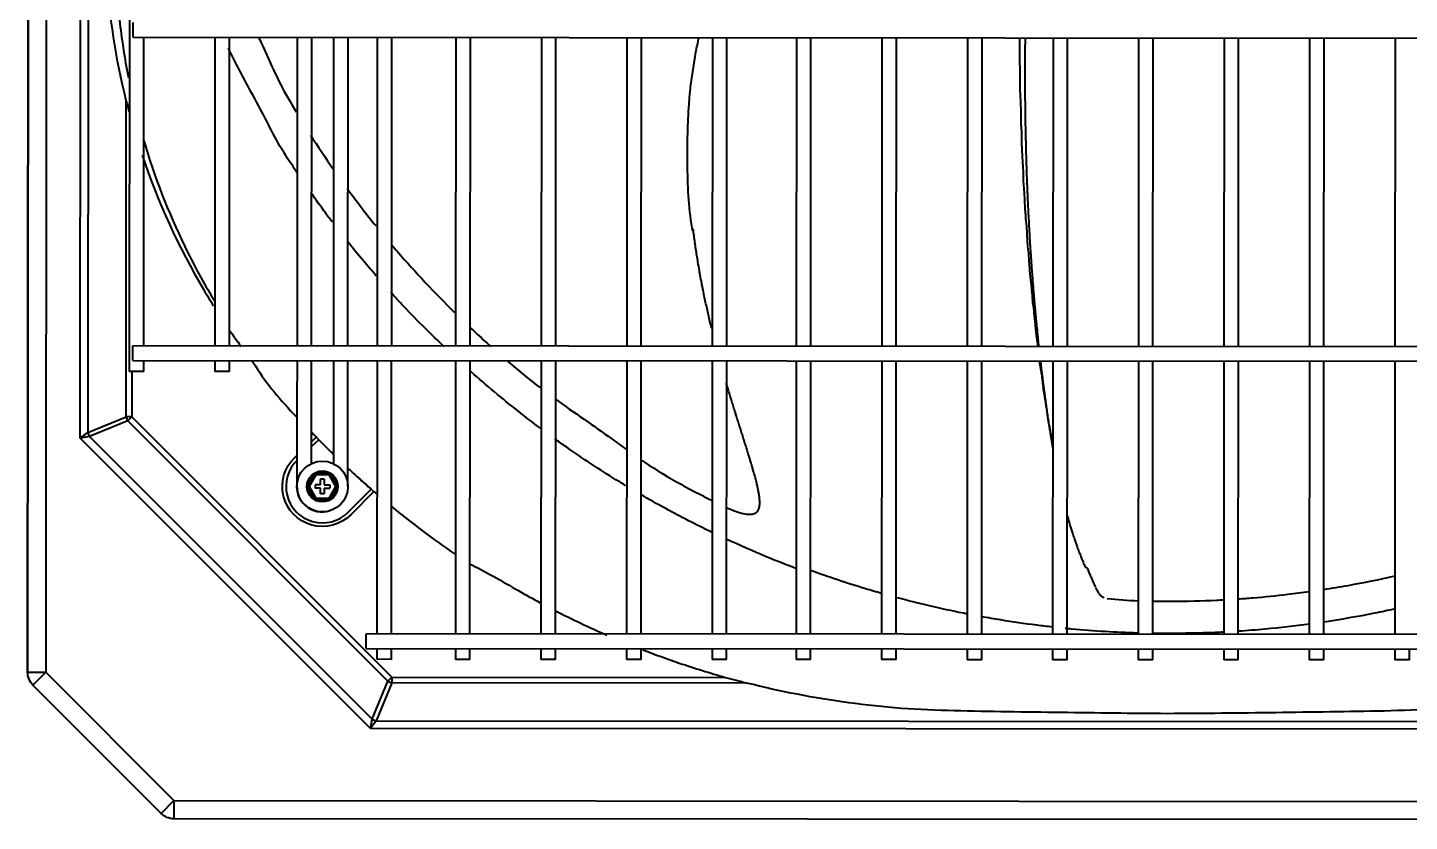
# Model space of a CAD drawing. Extents: x 58467 to 79089, y -33726 to -17391.
# Drawn here: x 72275.25 to 72313.21, y -20848.4 to -20826.59 of the extents above; entities that cross this region are included whole.
import ezdxf

# ---------------------------------------------------------------- set-up
doc = ezdxf.new("R2010")
doc.units = 0
doc.header["$LTSCALE"] = 100
doc.layers.add('+ENTE-ST-DOSEME USTU KONDDRENAJ', color=110, linetype='DOSEMEUSTUKONDENSDRENAJ_LINE', lineweight=40)
doc.linetypes.add('DOSEMEUSTUKONDENSDRENAJ_LINE', pattern='A,300,-40,["CD",Standard,S=15,R=0,X=-35,Y=-7.5],0', length=340)

# ---------------------------------------------------------------- blocks, each defined once
blk = doc.blocks.new('TV KLİMA SANTRALİ')
at = {"color": 3}
for p, q in [((54063.06, -33545.383, -2.269), (54063.102, -33477.332, -2.269)), ((54063.102, -33477.378, -2.269), (54063.06, -33545.383, -2.269)), ((54063.102, -33477.378, -2.269), (54063.06, -33545.383, -2.269)), ((54063.601, -33477.332, -2.269), (54063.56, -33545.384, -2.269)), ((54064.504, -33538.949, -2.269), (54064.534, -33489.893, -2.269)), ((54064.746, -33489.981, -2.269), (54064.716, -33538.797, -2.269)), ((54065.879, -33491.726, -2.269), (54065.851, -33537.118, -2.269)), ((54065.956, -33527.74, -2.269), (54065.957, -33527.54, -2.269)), ((54065.956, -33527.94, -2.269), (54065.956, -33527.74, -2.269)), ((54065.956, -33527.94, -2.269), (54184.319, -33528.012, -2.269)), ((54066.251, -33536.419, -2.269), (54066.256, -33527.94, -2.269)), ((54068.206, -33527.941, -2.269), (54068.201, -33536.42, -2.269)), ((54068.601, -33536.42, -2.269), (54068.606, -33527.942, -2.269)), ((54070.465, -33527.942, -2.269), (54070.46, -33536.421, -2.269)), ((54070.86, -33536.421, -2.269), (54070.865, -33527.943, -2.269)), ((54071.465, -33527.943, -2.269), (54071.46, -33536.422, -2.269)), ((54071.86, -33536.422, -2.269), (54071.865, -33527.944, -2.269)), ((54072.665, -33527.944, -2.269), (54072.66, -33536.422, -2.269)), ((54073.06, -33536.422, -2.269), (54073.065, -33527.944, -2.269)), ((54074.821, -33527.945, -2.269), (54074.816, -33536.423, -2.269)), ((54075.216, -33536.424, -2.269), (54075.221, -33527.945, -2.269)), ((54077.171, -33527.946, -2.269), (54077.166, -33536.425, -2.269)), ((54077.566, -33536.425, -2.269), (54077.571, -33527.947, -2.269)), ((54079.521, -33527.948, -2.269), (54079.515, -33536.426, -2.269)), ((54079.915, -33536.427, -2.269), (54079.921, -33527.948, -2.269)), ((54081.87, -33527.949, -2.269), (54081.865, -33536.428, -2.269)), ((54082.265, -33536.428, -2.269), (54082.27, -33527.949, -2.269)), ((54084.177, -33527.951, -2.269), (54084.172, -33536.429, -2.269)), ((54084.572, -33536.429, -2.269), (54084.577, -33527.951, -2.269)), ((54086.527, -33527.952, -2.269), (54086.521, -33536.431, -2.269)), ((54086.921, -33536.431, -2.269), (54086.926, -33527.952, -2.269)), ((54088.876, -33527.953, -2.269), (54088.871, -33536.432, -2.269)), ((54089.271, -33536.432, -2.269), (54089.276, -33527.954, -2.269)), ((54091.226, -33527.955, -2.269), (54091.221, -33536.433, -2.269)), ((54091.621, -33536.434, -2.269), (54091.626, -33527.955, -2.269)), ((54093.575, -33527.956, -2.269), (54093.57, -33536.435, -2.269)), ((54093.97, -33536.435, -2.269), (54093.975, -33527.957, -2.269)), ((54095.925, -33527.958, -2.269), (54095.92, -33536.436, -2.269)), ((54096.32, -33536.437, -2.269), (54096.325, -33527.958, -2.269)), ((54098.275, -33527.959, -2.269), (54098.27, -33536.438, -2.269)), ((54098.669, -33536.438, -2.269), (54098.675, -33527.959, -2.269)), ((54100.624, -33527.961, -2.269), (54100.619, -33536.439, -2.269)), ((54065.764, -33538.363, -2.269), (54065.77, -33529.684, -2.269)), ((54075.216, -33535.936, -2.269), (54075.239, -33535.921, -2.269)), ((54184.314, -33536.491, -2.269), (54065.951, -33536.419, -2.269)), ((54065.951, -33536.619, -2.269), (54065.951, -33536.419, -2.269)), ((54065.951, -33536.819, -2.269), (54065.951, -33536.619, -2.269)), ((54065.951, -33536.819, -2.269), (54184.314, -33536.891, -2.269)), ((54066.251, -33537.119, -2.269), (54066.251, -33536.819, -2.269)), ((54068.201, -33536.82, -2.269), (54068.201, -33537.12, -2.269)), ((54068.601, -33537.12, -2.269), (54068.601, -33536.82, -2.269)), ((54070.46, -33536.821, -2.269), (54070.459, -33537.955, -2.269)), ((54070.859, -33537.956, -2.269), (54070.86, -33536.821, -2.269)), ((54071.459, -33536.822, -2.269), (54071.458, -33539.193, -2.269)), ((54071.858, -33539.193, -2.269), (54071.859, -33536.822, -2.269)), ((54072.659, -33536.822, -2.269), (54072.655, -33544.327, -2.269)), ((54073.055, -33544.327, -2.269), (54073.059, -33536.822, -2.269)), ((54074.816, -33536.823, -2.269), (54074.811, -33544.328, -2.269)), ((54075.211, -33544.329, -2.269), (54075.216, -33536.824, -2.269)), ((54077.166, -33536.825, -2.269), (54077.161, -33544.33, -2.269)), ((54077.561, -33544.33, -2.269), (54077.566, -33536.825, -2.269)), ((54079.515, -33536.826, -2.269), (54079.511, -33544.331, -2.269)), ((54079.911, -33544.332, -2.269), (54079.915, -33536.827, -2.269)), ((54081.865, -33536.828, -2.269), (54081.86, -33544.333, -2.269)), ((54082.26, -33544.333, -2.269), (54082.265, -33536.828, -2.269)), ((54084.172, -33536.829, -2.269), (54084.167, -33544.334, -2.269)), ((54084.567, -33544.334, -2.269), (54084.571, -33536.829, -2.269)), ((54086.521, -33536.831, -2.269), (54086.517, -33544.336, -2.269)), ((54086.917, -33544.336, -2.269), (54086.921, -33536.831, -2.269)), ((54088.871, -33536.832, -2.269), (54088.866, -33544.337, -2.269)), ((54089.266, -33544.337, -2.269), (54089.271, -33536.832, -2.269)), ((54091.22, -33536.833, -2.269), (54091.216, -33544.338, -2.269)), ((54091.616, -33544.339, -2.269), (54091.62, -33536.834, -2.269)), ((54093.57, -33536.835, -2.269), (54093.565, -33544.34, -2.269)), ((54093.965, -33544.34, -2.269), (54093.97, -33536.835, -2.269)), ((54095.92, -33536.836, -2.269), (54095.915, -33544.341, -2.269)), ((54096.315, -33544.342, -2.269), (54096.32, -33536.837, -2.269)), ((54098.269, -33536.838, -2.269), (54098.265, -33544.343, -2.269)), ((54098.665, -33544.343, -2.269), (54098.669, -33536.838, -2.269)), ((54100.619, -33536.839, -2.269), (54100.614, -33544.344, -2.269)), ((54066.251, -33537.119, -2.269), (54065.851, -33537.118, -2.269)), ((54065.921, -33537.118, -2.269), (54065.92, -33538.363, -2.269)), ((54068.601, -33537.12, -2.269), (54068.201, -33537.12, -2.269)), ((54070.459, -33537.955, -2.269), (54070.459, -33538.238, -2.269)), ((54070.859, -33538.238, -2.269), (54070.859, -33537.956, -2.269)), ((54064.716, -33538.797, -2.269), (54065.764, -33538.363, -2.269)), ((54065.81, -33538.473, -2.269), (54064.762, -33538.907, -2.269)), ((54065.92, -33538.363, -2.269), (54065.764, -33538.363, -2.269)), ((54065.92, -33538.363, -2.269), (54065.81, -33538.473, -2.269)), ((54072.957, -33545.626, -2.269), (54065.81, -33538.473, -2.269)), ((54065.92, -33538.363, -2.269), (54073.067, -33545.516, -2.269)), ((54070.459, -33538.238, -2.269), (54070.459, -33538.604, -2.269)), ((54070.459, -33538.238, -2.269), (54070.459, -33538.238, -2.269)), ((54070.859, -33538.604, -2.269), (54070.859, -33538.238, -2.269)), ((54064.504, -33538.949, -2.269), (54064.716, -33538.797, -2.269)), ((54064.762, -33538.907, -2.269), (54064.504, -33538.949, -2.269)), ((54064.762, -33538.907, -2.269), (54072.523, -33546.674, -2.269)), ((54070.459, -33538.887, -2.269), (54070.458, -33540.263, -2.269)), ((54070.459, -33538.604, -2.269), (54070.459, -33538.604, -2.269)), ((54070.459, -33538.604, -2.269), (54070.459, -33538.887, -2.269)), ((54070.858, -33539.647, -2.269), (54070.859, -33538.887, -2.269)), ((54070.858, -33539.049, -2.269), (54070.989, -33538.925, -2.269)), ((54070.859, -33538.887, -2.269), (54070.859, -33538.604, -2.269)), ((54071.458, -33538.887, -2.269), (54071.458, -33539.648, -2.269)), ((54071.857, -33540.264, -2.269), (54071.858, -33538.888, -2.269)), ((54072.48, -33546.931, -2.269), (54064.504, -33538.949, -2.269)), ((54071.059, -33538.997, -2.269), (54070.858, -33539.186, -2.269)), ((54070.402, -33539.481, -2.269), (54070.458, -33539.427, -2.269)), ((54070.733, -33540.28, -2.269), (54070.945, -33539.912, -2.269)), ((54070.974, -33539.962, -2.269), (54070.79, -33540.28, -2.269)), ((54070.945, -33539.912, -2.269), (54071.37, -33539.912, -2.269)), ((54070.974, -33539.962, -2.269), (54070.945, -33539.912, -2.269)), ((54071.341, -33539.962, -2.269), (54070.974, -33539.962, -2.269)), ((54071.208, -33540.08, -2.269), (54071.108, -33540.08, -2.269)), ((54071.108, -33540.23, -2.269), (54071.108, -33540.08, -2.269)), ((54071.208, -33540.08, -2.269), (54071.208, -33540.23, -2.269)), ((54071.37, -33539.912, -2.269), (54071.341, -33539.962, -2.269)), ((54071.525, -33540.28, -2.269), (54071.341, -33539.962, -2.269)), ((54071.37, -33539.912, -2.269), (54071.582, -33540.28, -2.269)), ((54070.945, -33540.648, -2.269), (54070.733, -33540.28, -2.269)), ((54070.79, -33540.28, -2.269), (54070.733, -33540.28, -2.269)), ((54070.79, -33540.28, -2.269), (54070.974, -33540.598, -2.269)), ((54070.958, -33540.23, -2.269), (54070.957, -33540.33, -2.269)), ((54071.107, -33540.33, -2.269), (54070.957, -33540.33, -2.269)), ((54071.108, -33540.23, -2.269), (54070.958, -33540.23, -2.269)), ((54071.107, -33540.48, -2.269), (54071.107, -33540.33, -2.269)), ((54071.207, -33540.33, -2.269), (54071.207, -33540.48, -2.269)), ((54071.207, -33540.33, -2.269), (54071.357, -33540.33, -2.269)), ((54071.208, -33540.23, -2.269), (54071.357, -33540.23, -2.269)), ((54071.341, -33540.598, -2.269), (54071.525, -33540.28, -2.269)), ((54071.357, -33540.23, -2.269), (54071.357, -33540.33, -2.269)), ((54071.582, -33540.28, -2.269), (54071.37, -33540.648, -2.269)), ((54071.582, -33540.28, -2.269), (54071.525, -33540.28, -2.269)), ((54071.864, -33540.987, -2.269), (54072.497, -33540.355, -2.269)), ((54072.573, -33540.421, -2.269), (54071.935, -33541.058, -2.269)), ((54070.974, -33540.598, -2.269), (54070.945, -33540.648, -2.269)), ((54071.37, -33540.648, -2.269), (54070.945, -33540.648, -2.269)), ((54070.974, -33540.598, -2.269), (54071.341, -33540.598, -2.269)), ((54071.207, -33540.48, -2.269), (54071.107, -33540.48, -2.269)), ((54071.37, -33540.648, -2.269), (54071.341, -33540.598, -2.269)), ((54091.211, -33540.69, -2.269), (54091.218, -33540.69, -2.269)), ((54091.211, -33540.69, -2.269), (54091.218, -33540.704, -2.269)), ((54177.81, -33544.391, -2.269), (54072.355, -33544.327, -2.269)), ((54072.355, -33544.527, -2.269), (54072.355, -33544.327, -2.269)), ((54072.355, -33544.727, -2.269), (54072.355, -33544.527, -2.269)), ((54072.355, -33544.727, -2.269), (54177.81, -33544.791, -2.269)), ((54072.655, -33544.727, -2.269), (54072.654, -33545.027, -2.269)), ((54073.054, -33545.028, -2.269), (54073.055, -33544.727, -2.269)), ((54074.811, -33544.728, -2.269), (54074.811, -33545.029, -2.269)), ((54075.211, -33545.029, -2.269), (54075.211, -33544.729, -2.269)), ((54077.161, -33544.73, -2.269), (54077.161, -33545.03, -2.269)), ((54077.561, -33545.03, -2.269), (54077.561, -33544.73, -2.269)), ((54079.51, -33544.731, -2.269), (54079.51, -33545.032, -2.269)), ((54079.91, -33545.032, -2.269), (54079.91, -33544.732, -2.269)), ((54081.86, -33544.733, -2.269), (54081.86, -33545.033, -2.269)), ((54082.26, -33545.033, -2.269), (54082.26, -33544.733, -2.269)), ((54084.167, -33544.734, -2.269), (54084.167, -33545.034, -2.269)), ((54084.566, -33545.035, -2.269), (54084.567, -33544.734, -2.269)), ((54086.516, -33544.736, -2.269), (54086.516, -33545.036, -2.269)), ((54086.916, -33545.036, -2.269), (54086.916, -33544.736, -2.269)), ((54088.866, -33544.737, -2.269), (54088.866, -33545.037, -2.269)), ((54089.266, -33545.037, -2.269), (54089.266, -33544.737, -2.269)), ((54091.216, -33544.738, -2.269), (54091.215, -33545.039, -2.269)), ((54091.615, -33545.039, -2.269), (54091.616, -33544.739, -2.269)), ((54093.565, -33544.74, -2.269), (54093.565, -33545.04, -2.269)), ((54093.965, -33545.04, -2.269), (54093.965, -33544.74, -2.269)), ((54095.915, -33544.741, -2.269), (54095.915, -33545.042, -2.269)), ((54096.315, -33545.042, -2.269), (54096.315, -33544.742, -2.269)), ((54098.264, -33544.743, -2.269), (54098.264, -33545.043, -2.269)), ((54098.664, -33545.043, -2.269), (54098.664, -33544.743, -2.269)), ((54100.614, -33544.744, -2.269), (54100.614, -33545.044, -2.269)), ((54101.014, -33545.045, -2.269), (54101.014, -33544.744, -2.269)), ((54063.06, -33545.383, -2.269), (54063.56, -33545.384, -2.269)), ((54063.56, -33545.384, -2.269), (54063.206, -33545.737, -2.269)), ((54063.56, -33545.384, -2.269), (54067.079, -33548.907, -2.269)), ((54073.054, -33545.028, -2.269), (54072.654, -33545.027, -2.269)), ((54075.211, -33545.029, -2.269), (54074.811, -33545.029, -2.269)), ((54077.561, -33545.03, -2.269), (54077.161, -33545.03, -2.269)), ((54079.91, -33545.032, -2.269), (54079.51, -33545.032, -2.269)), ((54082.26, -33545.033, -2.269), (54081.86, -33545.033, -2.269)), ((54084.566, -33545.035, -2.269), (54084.167, -33545.034, -2.269)), ((54086.916, -33545.036, -2.269), (54086.516, -33545.036, -2.269)), ((54089.266, -33545.037, -2.269), (54088.866, -33545.037, -2.269)), ((54091.615, -33545.039, -2.269), (54091.215, -33545.039, -2.269)), ((54093.965, -33545.04, -2.269), (54093.565, -33545.04, -2.269)), ((54096.315, -33545.042, -2.269), (54095.915, -33545.042, -2.269)), ((54098.664, -33545.043, -2.269), (54098.264, -33545.043, -2.269)), ((54101.014, -33545.045, -2.269), (54100.614, -33545.044, -2.269)), ((54066.725, -33549.26, -2.269), (54063.206, -33545.737, -2.269)), ((54072.523, -33546.674, -2.269), (54072.957, -33545.626, -2.269)), ((54073.067, -33545.672, -2.269), (54072.633, -33546.719, -2.269)), ((54073.067, -33545.516, -2.269), (54072.957, -33545.626, -2.269)), ((54073.067, -33545.516, -2.269), (54082.23, -33545.522, -2.269)), ((54073.067, -33545.516, -2.269), (54073.067, -33545.672, -2.269)), ((54082.815, -33545.678, -2.269), (54073.067, -33545.672, -2.269)), ((54072.48, -33546.931, -2.269), (54072.523, -33546.674, -2.269)), ((54072.633, -33546.719, -2.269), (54072.48, -33546.931, -2.269)), ((54072.633, -33546.719, -2.269), (54177.486, -33546.783, -2.269)), ((54177.638, -33546.995, -2.269), (54072.48, -33546.931, -2.269)), ((54067.079, -33548.907, -2.269), (54066.725, -33549.26, -2.269)), ((54067.079, -33548.907, -2.269), (54183.128, -33548.978, -2.269)), ((54067.079, -33548.907, -2.269), (54067.079, -33549.407, -2.269)), ((54183.128, -33549.478, -2.269), (54067.079, -33549.407, -2.269))]:
    blk.add_line(p, q, dxfattribs=at)
for radius in [0.7, 0.425, 0.425]:
    blk.add_circle((54071.157, -33540.28, -2.269), radius, dxfattribs=at)
at = {"color": 3, "extrusion": (0, 0, -1)}
for centre, radius, start, end in [((-54071.157, -33540.28, 2.269), 1.1, 225.0349, 46.5855), ((-54063.56, -33545.384, 2.269), 0.5, 315.0349, 0.0349), ((-54067.079, -33548.907, 2.269), 0.5, 270.0349, 315.0349)]:
    blk.add_arc(centre, radius, start, end, dxfattribs=at)
at = {"color": 3}
blk.add_arc((54071.157, -33540.28, -2.269), 1, 133.4145, 314.9651, dxfattribs=at)
for centre, major_axis in [((54065.92, -33538.363, -2.269), (-0.084, 0.203)), ((54064.872, -33538.797, -2.269), (-0.084, 0.203)), ((54073.067, -33545.516, -2.269), (-0.203, 0.084)), ((54072.633, -33546.564, -2.269), (-0.203, 0.084))]:
    blk.add_ellipse(centre, major_axis=major_axis, ratio=0.678598, start_param=1.296782, end_param=1.844811, dxfattribs=at)
for points, knots in [([(54065.77, -33529.684, -2.269), (54065.483, -33528.53, -2.269), (54065.305, -33527.358, -2.269), (54065.196, -33525.574, -2.269), (54065.17, -33524.977, -2.269), (54065.115, -33523.784, -2.269), (54065.091, -33523.187, -2.269), (54064.983, -33520.199, -2.269), (54064.941, -33517.802, -2.269), (54064.943, -33515.405, -2.269)], [0, 0, 0, 0, 0.25, 0.25, 0.375, 0.375, 0.5, 0.5, 1, 1, 1, 1]), ([(54065.262, -33515.525, -2.269), (54065.261, -33517.598, -2.269), (54065.287, -33519.671, -2.269), (54065.364, -33522.779, -2.269), (54065.397, -33523.815, -2.269), (54065.455, -33525.368, -2.269), (54065.472, -33525.886, -2.269), (54065.526, -33526.919, -2.269), (54065.574, -33527.432, -2.269), (54065.693, -33528.315, -2.269), (54065.754, -33528.687, -2.269), (54065.827, -33529.057, -2.269)], [0, 0, 0, 0, 0.45798, 0.45798, 0.686971, 0.686971, 0.801466, 0.801466, 0.915961, 0.915961, 1, 1, 1, 1]), ([(54070.459, -33531.659, -2.269), (54070.41, -33531.586, -2.269), (54070.212, -33531.289, -2.269), (54069.876, -33530.764, -2.269), (54069.554, -33530.078, -2.269), (54069.164, -33529.386, -2.269), (54068.841, -33528.775, -2.269), (54068.65, -33528.393, -2.269), (54068.577, -33528.245, -2.269)], [0, 0, 0, 0, 0.066649, 0.271122, 0.474015, 0.675325, 0.87505, 1, 1, 1, 1]), ([(54069.405, -33527.946, -2.269), (54069.62, -33528.38, -2.269), (54069.89, -33529.064, -2.269), (54070.284, -33529.741, -2.269), (54070.434, -33529.989, -2.269)], [0, 0, 0, 0, 0.633004, 1, 1, 1, 1]), ([(54081.335, -33533.266, -2.269), (54081.329, -33533.237, -2.269), (54081.211, -33532.624, -2.269), (54081.176, -33531.453, -2.269), (54081.195, -33529.841, -2.269), (54081.346, -33528.689, -2.269), (54081.47, -33528.082, -2.269), (54081.5, -33527.947, -2.269)], [0, 0, 0, 0, 0.017033, 0.353101, 0.655124, 0.923021, 1, 1, 1, 1]), ([(54090.302, -33527.964, -2.269), (54090.303, -33528.02, -2.269), (54090.308, -33528.179, -2.269), (54090.306, -33528.344, -2.269), (54090.303, -33528.507, -2.269), (54090.304, -33528.59, -2.269), (54090.313, -33528.743, -2.269), (54090.321, -33528.921, -2.269), (54090.316, -33529.138, -2.269), (54090.315, -33529.39, -2.269), (54090.33, -33529.677, -2.269), (54090.339, -33529.906, -2.269), (54090.339, -33530.087, -2.269), (54090.338, -33530.21, -2.269), (54090.343, -33530.331, -2.269), (54090.357, -33530.498, -2.269), (54090.362, -33530.691, -2.269), (54090.364, -33530.912, -2.269), (54090.373, -33531.152, -2.269), (54090.393, -33531.404, -2.269), (54090.403, -33531.619, -2.269), (54090.406, -33531.792, -2.269), (54090.409, -33531.949, -2.269), (54090.432, -33532.155, -2.269), (54090.441, -33532.378, -2.269), (54090.449, -33532.592, -2.269), (54090.464, -33532.824, -2.269), (54090.489, -33533.069, -2.269), (54090.504, -33533.282, -2.269), (54090.511, -33533.457, -2.269), (54090.519, -33533.62, -2.269), (54090.547, -33533.831, -2.269), (54090.561, -33534.063, -2.269), (54090.575, -33534.281, -2.269), (54090.597, -33534.51, -2.269), (54090.626, -33534.749, -2.269), (54090.646, -33534.962, -2.269), (54090.657, -33535.142, -2.269), (54090.673, -33535.313, -2.269), (54090.709, -33535.531, -2.269), (54090.727, -33535.786, -2.269), (54090.75, -33536.013, -2.269), (54090.777, -33536.221, -2.269), (54090.797, -33536.352, -2.269), (54090.807, -33536.435, -2.269)], [0, 0, 0, 0, 0.020993, 0.060732, 0.0678, 0.074162, 0.086897, 0.117658, 0.135798, 0.155524, 0.197696, 0.23796, 0.254024, 0.266902, 0.278583, 0.291499, 0.323077, 0.341369, 0.36095, 0.402348, 0.440072, 0.454754, 0.466698, 0.490617, 0.521317, 0.539051, 0.558332, 0.59936, 0.637234, 0.652147, 0.664401, 0.689266, 0.720818, 0.739028, 0.758563, 0.799999, 0.837338, 0.851752, 0.864099, 0.891017, 0.924896, 0.944238, 0.965101, 1, 1, 1, 1]), ([(54090.458, -33527.957, -2.269), (54090.457, -33527.995, -2.269), (54090.457, -33528.067, -2.269), (54090.456, -33528.186, -2.269), (54090.455, -33528.315, -2.269), (54090.454, -33528.462, -2.269), (54090.453, -33528.607, -2.269), (54090.453, -33528.754, -2.269), (54090.453, -33528.902, -2.269), (54090.453, -33529.035, -2.269), (54090.454, -33529.187, -2.269), (54090.454, -33529.323, -2.269), (54090.455, -33529.491, -2.269), (54090.456, -33529.623, -2.269), (54090.457, -33529.788, -2.269), (54090.459, -33529.919, -2.269), (54090.461, -33530.083, -2.269), (54090.463, -33530.215, -2.269), (54090.466, -33530.379, -2.269), (54090.468, -33530.511, -2.269), (54090.472, -33530.678, -2.269), (54090.475, -33530.813, -2.269), (54090.479, -33530.983, -2.269), (54090.483, -33531.134, -2.269), (54090.487, -33531.3, -2.269), (54090.492, -33531.448, -2.269), (54090.497, -33531.595, -2.269), (54090.502, -33531.759, -2.269), (54090.508, -33531.906, -2.269), (54090.514, -33532.07, -2.269), (54090.52, -33532.218, -2.269), (54090.528, -33532.384, -2.269), (54090.534, -33532.535, -2.269), (54090.542, -33532.686, -2.269), (54090.55, -33532.851, -2.269), (54090.558, -33532.997, -2.269), (54090.567, -33533.159, -2.269), (54090.575, -33533.304, -2.269), (54090.584, -33533.466, -2.269), (54090.594, -33533.627, -2.269), (54090.604, -33533.772, -2.269), (54090.614, -33533.934, -2.269), (54090.624, -33534.081, -2.269), (54090.636, -33534.245, -2.269), (54090.647, -33534.392, -2.269), (54090.658, -33534.537, -2.269), (54090.67, -33534.696, -2.269), (54090.683, -33534.853, -2.269), (54090.696, -33535.011, -2.269), (54090.71, -33535.168, -2.269), (54090.722, -33535.309, -2.269), (54090.736, -33535.466, -2.269), (54090.749, -33535.608, -2.269), (54090.764, -33535.767, -2.269), (54090.779, -33535.91, -2.269), (54090.793, -33536.052, -2.269), (54090.809, -33536.208, -2.269), (54090.822, -33536.334, -2.269), (54090.831, -33536.414, -2.269), (54090.833, -33536.433, -2.269)], [0, 0, 0, 0, 0.013718, 0.025238, 0.042517, 0.059796, 0.077075, 0.094355, 0.111634, 0.128913, 0.140433, 0.163472, 0.174991, 0.19803, 0.20955, 0.232588, 0.244108, 0.267147, 0.278666, 0.301705, 0.313225, 0.336264, 0.347783, 0.370822, 0.388101, 0.405381, 0.42266, 0.439939, 0.462978, 0.474498, 0.497537, 0.514816, 0.532095, 0.549374, 0.566653, 0.589692, 0.601212, 0.624251, 0.64153, 0.658809, 0.681848, 0.693368, 0.716407, 0.733686, 0.750965, 0.768244, 0.785524, 0.808563, 0.825842, 0.843121, 0.86616, 0.877679, 0.900718, 0.917998, 0.935277, 0.952556, 0.969835, 0.992874, 1, 1, 1, 1]), ([(54066.235, -33530.73, -2.269), (54066.257, -33530.806, -2.269), (54066.28, -33530.881, -2.269), (54066.606, -33531.948, -2.269), (54066.999, -33532.932, -2.269), (54067.692, -33534.318, -2.269), (54067.938, -33534.765, -2.269), (54068.201, -33535.2, -2.269)], [0, 0, 0, 0, 0.048488, 0.048488, 0.686498, 0.686498, 1, 1, 1, 1]), ([(54066.205, -33531.178, -2.269), (54066.639, -33532.47, -2.269), (54067.203, -33533.703, -2.269), (54067.985, -33535.025, -2.269), (54068.074, -33535.171, -2.269), (54068.165, -33535.316, -2.269)], [0, 0, 0, 0, 0.888615, 0.888615, 1, 1, 1, 1]), ([(54071.436, -33533.024, -2.269), (54071.373, -33532.941, -2.269), (54071.172, -33532.673, -2.269), (54070.974, -33532.401, -2.269), (54070.84, -33532.211, -2.269)], [0, 0, 0, 0, 0.307262, 1, 1, 1, 1]), ([(54081.847, -33535.931, -2.269), (54081.845, -33535.925, -2.269), (54081.83, -33535.862, -2.269), (54081.801, -33535.741, -2.269), (54081.761, -33535.568, -2.269), (54081.722, -33535.394, -2.269), (54081.684, -33535.222, -2.269), (54081.643, -33535.03, -2.269), (54081.608, -33534.856, -2.269), (54081.57, -33534.663, -2.269), (54081.541, -33534.507, -2.269), (54081.506, -33534.313, -2.269), (54081.476, -33534.137, -2.269), (54081.444, -33533.94, -2.269), (54081.416, -33533.76, -2.269), (54081.39, -33533.578, -2.269), (54081.365, -33533.396, -2.269), (54081.349, -33533.275, -2.269), (54081.342, -33533.215, -2.269)], [0, 0, 0, 0, 0.006903, 0.071665, 0.136426, 0.201188, 0.265949, 0.330711, 0.417059, 0.460233, 0.546582, 0.589756, 0.676105, 0.740866, 0.805628, 0.870389, 0.935151, 1, 1, 1, 1]), ([(54072.638, -33534.5, -2.269), (54072.517, -33534.36, -2.269), (54072.25, -33534.048, -2.269), (54071.989, -33533.729, -2.269), (54071.849, -33533.553, -2.269)], [0, 0, 0, 0, 0.451779, 1, 1, 1, 1]), ([(54073.049, -33533.631, -2.269), (54073.106, -33533.697, -2.269), (54073.653, -33534.336, -2.269), (54074.238, -33534.957, -2.269), (54074.788, -33535.499, -2.269)], [0, 0, 0, 0, 0.103466, 1, 1, 1, 1]), ([(54073.986, -33535.945, -2.269), (54073.787, -33535.743, -2.269), (54073.465, -33535.415, -2.269), (54073.153, -33535.077, -2.269), (54073.034, -33534.946, -2.269)], [0, 0, 0, 0, 0.616544, 1, 1, 1, 1]), ([(54075.23, -33535.926, -2.269), (54075.276, -33535.969, -2.269), (54075.459, -33536.141, -2.269), (54075.645, -33536.312, -2.269), (54075.785, -33536.439, -2.269)], [0, 0, 0, 0, 0.252005, 1, 1, 1, 1]), ([(54069.222, -33536.834, -2.269), (54069.256, -33536.879, -2.269), (54069.291, -33536.924, -2.269), (54069.615, -33537.453, -2.269), (54070.018, -33537.92, -2.269), (54070.443, -33538.368, -2.269)], [0, 0, 0, 0, 0.083758, 0.083758, 1, 1, 1, 1]), ([(54090.852, -33536.833, -2.269), (54090.854, -33536.852, -2.269), (54090.874, -33537.012, -2.269), (54090.915, -33537.215, -2.269), (54090.942, -33537.477, -2.269), (54090.974, -33537.727, -2.269), (54091.02, -33537.991, -2.269), (54091.055, -33538.214, -2.269), (54091.081, -33538.399, -2.269), (54091.107, -33538.567, -2.269), (54091.154, -33538.769, -2.269), (54091.188, -33538.982, -2.269), (54091.21, -33539.128, -2.269), (54091.218, -33539.18, -2.269), (54091.219, -33539.183, -2.269)], [0, 0, 0, 0, 0.022704, 0.188294, 0.255944, 0.328946, 0.48653, 0.631631, 0.688105, 0.734898, 0.828723, 0.938324, 0.99671, 1, 1, 1, 1]), ([(54090.878, -33536.834, -2.269), (54090.881, -33536.864, -2.269), (54090.892, -33536.954, -2.269), (54090.906, -33537.075, -2.269), (54090.925, -33537.226, -2.269), (54090.942, -33537.363, -2.269), (54090.962, -33537.516, -2.269), (54090.979, -33537.652, -2.269), (54090.997, -33537.787, -2.269), (54091.018, -33537.935, -2.269), (54091.036, -33538.067, -2.269), (54091.057, -33538.212, -2.269), (54091.074, -33538.329, -2.269), (54091.096, -33538.473, -2.269), (54091.116, -33538.603, -2.269), (54091.138, -33538.746, -2.269), (54091.159, -33538.876, -2.269), (54091.18, -33539.005, -2.269), (54091.2, -33539.124, -2.269), (54091.213, -33539.201, -2.269), (54091.219, -33539.233, -2.269)], [0, 0, 0, 0, 0.03653, 0.110211, 0.147051, 0.220732, 0.275993, 0.331254, 0.386515, 0.441776, 0.515457, 0.552298, 0.625979, 0.66282, 0.736501, 0.791762, 0.847023, 0.902283, 0.957544, 1, 1, 1, 1]), ([(54077.144, -33538.679, -2.269), (54076.941, -33538.527, -2.269), (54076.292, -33538.029, -2.269), (54075.645, -33537.492, -2.269), (54075.21, -33537.101, -2.269), (54075.193, -33537.086, -2.269)], [0, 0, 0, 0, 0.302202, 0.97371, 1, 1, 1, 1]), ([(54083.15, -33540.886, -2.269), (54083.154, -33540.871, -2.269), (54083.16, -33540.845, -2.269), (54083.166, -33540.815, -2.269), (54083.17, -33540.77, -2.269), (54083.171, -33540.733, -2.269), (54083.171, -33540.689, -2.269), (54083.168, -33540.638, -2.269), (54083.164, -33540.593, -2.269), (54083.156, -33540.533, -2.269), (54083.148, -33540.481, -2.269), (54083.137, -33540.418, -2.269), (54083.125, -33540.358, -2.269), (54083.109, -33540.281, -2.269), (54083.09, -33540.202, -2.269), (54083.07, -33540.121, -2.269), (54083.051, -33540.048, -2.269), (54083.031, -33539.974, -2.269), (54083.007, -33539.887, -2.269), (54082.98, -33539.795, -2.269), (54082.949, -33539.689, -2.269), (54082.921, -33539.594, -2.269), (54082.891, -33539.497, -2.269), (54082.86, -33539.398, -2.269), (54082.825, -33539.282, -2.269), (54082.788, -33539.165, -2.269), (54082.754, -33539.06, -2.269), (54082.721, -33538.954, -2.269), (54082.682, -33538.831, -2.269), (54082.642, -33538.705, -2.269), (54082.603, -33538.582, -2.269), (54082.563, -33538.454, -2.269), (54082.522, -33538.324, -2.269), (54082.481, -33538.191, -2.269), (54082.439, -33538.057, -2.269), (54082.397, -33537.92, -2.269), (54082.355, -33537.783, -2.269), (54082.314, -33537.645, -2.269), (54082.279, -33537.526, -2.269), (54082.259, -33537.46, -2.269), (54082.255, -33537.446, -2.269)], [0, 0, 0, 0, 0.033229, 0.055763, 0.078298, 0.100832, 0.123366, 0.145901, 0.168435, 0.19097, 0.213504, 0.236039, 0.258573, 0.281107, 0.314909, 0.337443, 0.359978, 0.382512, 0.405047, 0.438848, 0.461383, 0.495184, 0.517719, 0.540253, 0.574055, 0.607857, 0.630391, 0.652925, 0.686727, 0.720529, 0.743063, 0.776865, 0.810667, 0.833201, 0.867003, 0.900804, 0.923339, 0.95714, 0.990942, 1, 1, 1, 1]), ([(54077.557, -33537.879, -2.269), (54078.063, -33538.246, -2.269), (54078.724, -33538.689, -2.269), (54079.374, -33539.165, -2.269), (54079.51, -33539.264, -2.269)], [0, 0, 0, 0, 0.792341, 1, 1, 1, 1]), ([(54071.158, -33539.097, -2.269), (54071.212, -33539.152, -2.269), (54071.311, -33539.251, -2.269), (54071.41, -33539.348, -2.269), (54071.454, -33539.392, -2.269)], [0, 0, 0, 0, 0.553412, 1, 1, 1, 1]), ([(54071.158, -33539.097, -2.269), (54071.212, -33539.152, -2.269), (54071.311, -33539.251, -2.269), (54071.41, -33539.348, -2.269), (54071.454, -33539.392, -2.269)], [0, 0, 0, 0, 0.55329, 1, 1, 1, 1]), ([(54079.496, -33540.261, -2.269), (54079.404, -33540.205, -2.269), (54078.852, -33539.868, -2.269), (54078.2, -33539.44, -2.269), (54077.653, -33539.051, -2.269), (54077.546, -33538.973, -2.269)], [0, 0, 0, 0, 0.137607, 0.830509, 1, 1, 1, 1]), ([(54079.912, -33539.548, -2.269), (54079.941, -33539.568, -2.269), (54080.296, -33539.809, -2.269), (54080.843, -33540.137, -2.269), (54081.474, -33540.469, -2.269), (54081.76, -33540.614, -2.269), (54081.86, -33540.664, -2.269)], [0, 0, 0, 0, 0.048306, 0.574929, 0.852045, 1, 1, 1, 1]), ([(54071.857, -33539.776, -2.269), (54071.953, -33539.866, -2.269), (54072.169, -33540.066, -2.269), (54072.389, -33540.261, -2.269), (54072.512, -33540.368, -2.269)], [0, 0, 0, 0, 0.44696, 1, 1, 1, 1]), ([(54071.857, -33539.776, -2.269), (54071.953, -33539.866, -2.269), (54072.165, -33540.061, -2.269), (54072.38, -33540.252, -2.269), (54072.497, -33540.355, -2.269)], [0, 0, 0, 0, 0.457218, 1, 1, 1, 1]), ([(54070.458, -33540.28, -2.269), (54070.458, -33540.341, -2.269), (54070.472, -33540.454, -2.269), (54070.548, -33540.648, -2.269), (54070.69, -33540.82, -2.269), (54070.878, -33540.93, -2.269), (54071.062, -33540.981, -2.269), (54071.221, -33540.982, -2.269), (54071.322, -33540.953, -2.269), (54071.358, -33540.938, -2.269)], [0, 0, 0, 0, 0.137261, 0.262101, 0.473405, 0.635419, 0.754104, 0.906211, 1, 1, 1, 1]), ([(54081.848, -33541.535, -2.269), (54081.423, -33541.33, -2.269), (54080.768, -33540.993, -2.269), (54080.126, -33540.632, -2.269), (54079.897, -33540.498, -2.269)], [0, 0, 0, 0, 0.640117, 1, 1, 1, 1]), ([(54082.26, -33540.857, -2.269), (54082.328, -33540.888, -2.269), (54082.503, -33540.964, -2.269), (54082.732, -33541.039, -2.269), (54082.935, -33541.049, -2.269), (54083.026, -33541.025, -2.269), (54083.084, -33540.989, -2.269), (54083.127, -33540.944, -2.269), (54083.146, -33540.904, -2.269), (54083.153, -33540.873, -2.269)], [0, 0, 0, 0, 0.219395, 0.55496, 0.6933, 0.812497, 0.863417, 0.908725, 1, 1, 1, 1]), ([(54091.618, -33541.086, -2.269), (54091.627, -33541.12, -2.269), (54091.647, -33541.19, -2.269), (54091.674, -33541.285, -2.269), (54091.702, -33541.38, -2.269), (54091.733, -33541.478, -2.269), (54091.763, -33541.574, -2.269), (54091.791, -33541.658, -2.269), (54091.818, -33541.74, -2.269), (54091.851, -33541.833, -2.269), (54091.884, -33541.925, -2.269), (54091.913, -33542.004, -2.269), (54091.943, -33542.082, -2.269), (54091.973, -33542.159, -2.269), (54092.007, -33542.245, -2.269), (54092.037, -33542.319, -2.269), (54092.066, -33542.391, -2.269), (54092.092, -33542.452, -2.269), (54092.117, -33542.513, -2.269), (54092.146, -33542.487, -2.269), (54092.175, -33542.553, -2.269), (54092.203, -33542.619, -2.269), (54092.225, -33542.67, -2.269), (54092.249, -33542.726, -2.269), (54092.269, -33542.771, -2.269), (54092.292, -33542.825, -2.269), (54092.31, -33542.866, -2.269), (54092.331, -33542.913, -2.269), (54092.349, -33542.955, -2.269), (54092.364, -33542.99, -2.269), (54092.38, -33543.027, -2.269), (54092.387, -33543.043, -2.269), (54092.389, -33543.048, -2.269)], [0, 0, 0, 0, 0.039009, 0.083366, 0.112937, 0.157294, 0.201651, 0.231222, 0.260794, 0.305151, 0.349508, 0.379079, 0.40865, 0.453007, 0.482579, 0.526936, 0.556507, 0.586078, 0.61565, 0.645221, 0.689578, 0.71915, 0.748721, 0.778292, 0.807864, 0.837435, 0.867006, 0.896578, 0.926149, 0.95572, 0.985292, 1, 1, 1, 1]), ([(54084.157, -33542.53, -2.269), (54083.886, -33542.427, -2.269), (54083.243, -33542.172, -2.269), (54082.611, -33541.894, -2.269), (54082.248, -33541.725, -2.269)], [0, 0, 0, 0, 0.42049, 1, 1, 1, 1]), ([(54075.195, -33542.407, -2.269), (54075.635, -33542.603, -2.269), (54076.084, -33542.88, -2.269), (54076.74, -33543.255, -2.269), (54076.941, -33543.366, -2.269), (54077.142, -33543.474, -2.269)], [0, 0, 0, 0, 0.696314, 0.696314, 1, 1, 1, 1]), ([(54086.511, -33543.217, -2.269), (54086.366, -33543.175, -2.269), (54085.708, -33542.983, -2.269), (54085.058, -33542.767, -2.269), (54084.556, -33542.584, -2.269)], [0, 0, 0, 0, 0.22069, 1, 1, 1, 1]), ([(54098.666, -33543.107, -2.269), (54098.89, -33543.073, -2.269), (54099.539, -33542.965, -2.269), (54100.189, -33542.833, -2.269), (54100.615, -33542.737, -2.269)], [0, 0, 0, 0, 0.345093, 1, 1, 1, 1]), ([(54092.398, -33543.068, -2.269), (54092.415, -33543.1, -2.269), (54092.452, -33543.164, -2.269), (54092.492, -33543.238, -2.269), (54092.547, -33543.287, -2.269), (54092.598, -33543.321, -2.269), (54092.626, -33543.335, -2.269)], [0, 0, 0, 0, 0.181976, 0.413188, 0.708779, 1, 1, 1, 1]), ([(54088.866, -33543.781, -2.269), (54088.833, -33543.775, -2.269), (54088.176, -33543.645, -2.269), (54087.524, -33543.492, -2.269), (54086.909, -33543.327, -2.269)], [0, 0, 0, 0, 0.049766, 1, 1, 1, 1]), ([(54093.967, -33543.43, -2.269), (54094.137, -33543.432, -2.269), (54094.725, -33543.433, -2.269), (54095.373, -33543.419, -2.269), (54095.851, -33543.395, -2.269), (54095.916, -33543.391, -2.269)], [0, 0, 0, 0, 0.25942, 0.898801, 1, 1, 1, 1]), ([(54096.317, -33543.367, -2.269), (54096.451, -33543.358, -2.269), (54096.904, -33543.324, -2.269), (54097.554, -33543.259, -2.269), (54098.069, -33543.193, -2.269), (54098.266, -33543.166, -2.269)], [0, 0, 0, 0, 0.205527, 0.696848, 1, 1, 1, 1]), ([(54091.214, -33544.142, -2.269), (54091.069, -33544.125, -2.269), (54090.592, -33544.069, -2.269), (54089.941, -33543.975, -2.269), (54089.438, -33543.888, -2.269), (54089.262, -33543.856, -2.269)], [0, 0, 0, 0, 0.222526, 0.729479, 1, 1, 1, 1]), ([(54100.62, -33543.644, -2.269), (54100.432, -33543.685, -2.269), (54099.785, -33543.821, -2.269), (54099.134, -33543.935, -2.269), (54098.67, -33544.004, -2.269)], [0, 0, 0, 0, 0.290991, 1, 1, 1, 1]), ([(54093.564, -33544.307, -2.269), (54093.558, -33544.307, -2.269), (54093.255, -33544.298, -2.269), (54092.645, -33544.27, -2.269), (54091.984, -33544.219, -2.269), (54091.619, -33544.184, -2.269), (54091.561, -33544.178, -2.269)], [0, 0, 0, 0, 0.009862, 0.452008, 0.912782, 1, 1, 1, 1]), ([(54098.27, -33544.06, -2.269), (54097.866, -33544.115, -2.269), (54097.216, -33544.188, -2.269), (54096.564, -33544.241, -2.269), (54096.317, -33544.257, -2.269)], [0, 0, 0, 0, 0.622175, 1, 1, 1, 1]), ([(54095.917, -33544.281, -2.269), (54095.838, -33544.285, -2.269), (54095.332, -33544.308, -2.269), (54094.824, -33544.314, -2.269), (54094.395, -33544.319, -2.269)], [0, 0, 0, 0, 0.15493, 1, 1, 1, 1]), ([(54094.364, -33546.52, -2.269), (54093.389, -33546.513, -2.269), (54092.414, -33546.503, -2.269), (54090.464, -33546.477, -2.269), (54089.489, -33546.463, -2.269), (54088.028, -33546.43, -2.269), (54087.54, -33546.41, -2.269), (54086.571, -33546.337, -2.269), (54086.091, -33546.286, -2.269), (54084.665, -33546.092, -2.269), (54083.732, -33545.911, -2.269), (54082.815, -33545.678, -2.269)], [0, 0, 0, 0, 0.25, 0.25, 0.5, 0.5, 0.625, 0.625, 0.75, 0.75, 1, 1, 1, 1]), ([(54106.164, -33545.628, -2.269), (54105.208, -33545.88, -2.269), (54104.242, -33546.073, -2.269), (54102.782, -33546.279, -2.269), (54102.293, -33546.333, -2.269), (54101.31, -33546.412, -2.269), (54100.816, -33546.435, -2.269), (54099.825, -33546.459, -2.269), (54099.329, -33546.464, -2.269), (54098.336, -33546.48, -2.269), (54097.84, -33546.487, -2.269), (54096.351, -33546.506, -2.269), (54095.358, -33546.515, -2.269), (54094.364, -33546.52, -2.269)], [0, 0, 0, 0, 0.25, 0.25, 0.375, 0.375, 0.5, 0.5, 0.625, 0.625, 0.75, 0.75, 1, 1, 1, 1])]:
    blk.add_open_spline(points, degree=3, knots=knots, dxfattribs=at)
for points in [[(54065.77, -33529.684, -2.269), (54065.796, -33529.792, -2.269), (54065.825, -33529.902, -2.269), (54065.854, -33530.012, -2.269)], [(54070.83, -33530.626, -2.269), (54071.033, -33530.943, -2.269), (54071.244, -33531.258, -2.269), (54071.462, -33531.571, -2.269)], [(54071.837, -33532.094, -2.269), (54072.091, -33532.441, -2.269), (54072.356, -33532.785, -2.269), (54072.63, -33533.125, -2.269)], [(54068.597, -33535.974, -2.269), (54068.703, -33536.129, -2.269), (54068.811, -33536.282, -2.269), (54068.921, -33536.433, -2.269)], [(54074.499, -33536.439, -2.269), (54074.327, -33536.275, -2.269), (54074.156, -33536.11, -2.269), (54073.986, -33535.945, -2.269)], [(54076.248, -33536.846, -2.269), (54076.54, -33537.095, -2.269), (54076.839, -33537.339, -2.269), (54077.146, -33537.574, -2.269)], [(54070.855, -33538.79, -2.269), (54070.878, -33538.812, -2.269), (54070.9, -33538.834, -2.269), (54070.922, -33538.855, -2.269)], [(54070.922, -33538.855, -2.269), (54070.944, -33538.879, -2.269), (54070.967, -33538.902, -2.269), (54070.989, -33538.925, -2.269)], [(54070.989, -33538.925, -2.269), (54071.012, -33538.949, -2.269), (54071.036, -33538.973, -2.269), (54071.059, -33538.997, -2.269)], [(54071.045, -33538.982, -2.269), (54071.061, -33538.999, -2.269), (54071.077, -33539.015, -2.269), (54071.093, -33539.032, -2.269)], [(54071.059, -33538.997, -2.269), (54071.092, -33539.03, -2.269), (54071.125, -33539.064, -2.269), (54071.158, -33539.097, -2.269)], [(54072.497, -33540.355, -2.269), (54072.522, -33540.377, -2.269), (54072.548, -33540.399, -2.269), (54072.573, -33540.421, -2.269)], [(54072.572, -33540.421, -2.269), (54072.6, -33540.445, -2.269), (54072.628, -33540.469, -2.269), (54072.656, -33540.493, -2.269)], [(54073.055, -33540.829, -2.269), (54073.613, -33541.288, -2.269), (54074.192, -33541.723, -2.269), (54074.787, -33542.133, -2.269)], [(54092.712, -33543.357, -2.269), (54092.999, -33543.385, -2.269), (54093.284, -33543.406, -2.269), (54093.566, -33543.418, -2.269)], [(54077.546, -33543.686, -2.269), (54078.014, -33543.926, -2.269), (54078.489, -33544.152, -2.269), (54078.971, -33544.362, -2.269)], [(54094.395, -33544.319, -2.269), (54094.252, -33544.318, -2.269), (54094.108, -33544.317, -2.269), (54093.965, -33544.315, -2.269)], [(54079.961, -33544.768, -2.269), (54080.291, -33544.896, -2.269), (54080.624, -33545.016, -2.269), (54080.961, -33545.13, -2.269)], [(54080.961, -33545.13, -2.269), (54081.381, -33545.272, -2.269), (54081.804, -33545.403, -2.269), (54082.23, -33545.522, -2.269)], [(54082.23, -33545.522, -2.269), (54082.426, -33545.577, -2.269), (54082.623, -33545.629, -2.269), (54082.815, -33545.678, -2.269)]]:
    blk.add_open_spline(points, degree=3, dxfattribs=at)

msp = doc.modelspace()

# ---------------------------------------------------------------- block references
at = {"layer": '+ENTE-ST-DOSEME USTU KONDDRENAJ', "color": 3, "linetype": 'Continuous'}
msp.add_blockref('TV KLİMA SANTRALİ', (18212.194, 12701.082), dxfattribs=at)

doc.saveas('drawing.dxf')
